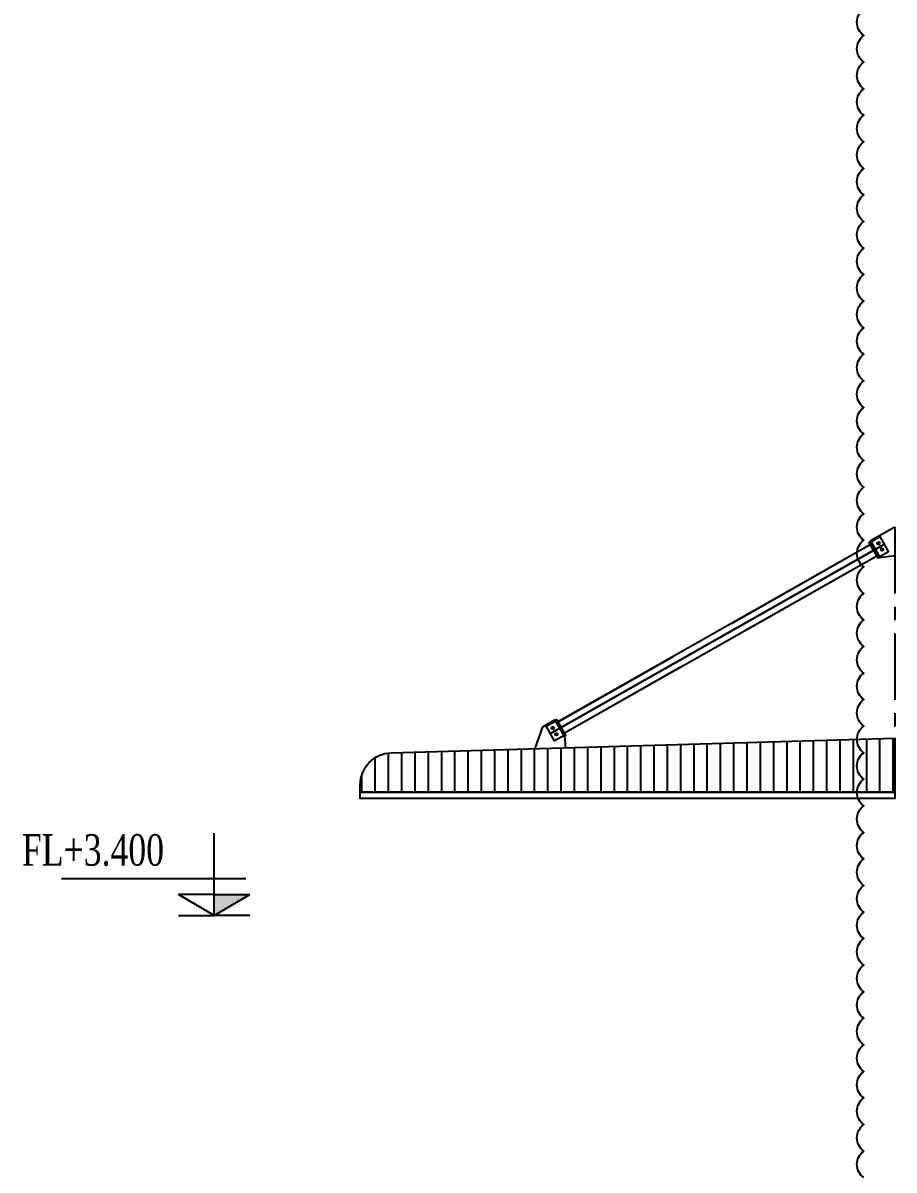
# Model space of a CAD drawing. Header units: inches. Extents: x 315041 to 662841, y -45540 to -35018.
# Drawn here: x 332088 to 332170, y -35931.4 to -35823.4 of the extents above; entities that cross this region are included whole.
import ezdxf

# ---------------------------------------------------------------- set-up
doc = ezdxf.new("R2010")
doc.units = ezdxf.units.IN
doc.header["$MEASUREMENT"] = 0
doc.linetypes.add('CENTER', pattern=[2, 1.25, -0.25, 0.25, -0.25])
doc.linetypes.add('HIDDEN', pattern=[0.375, 0.25, -0.125])
for name, color, linetype in [('2', 2, 'Continuous'), ('250', 250, 'Continuous'), ('251', 251, 'Continuous'), ('3', 3, 'Continuous'), ('4', 4, 'Continuous'), ('5', 5, 'Continuous'), ('6', 6, 'Continuous'), ('8', 8, 'Continuous')]:
    doc.layers.add(name, color=color, linetype=linetype)
doc.styles.add('vntimeh.shx', font='vntimeh.shx', dxfattribs={"width": 0.8, "bigfont": 'bigfont.shx'})

# ---------------------------------------------------------------- blocks, each defined once
blk = doc.blocks.new('cos')
at = {"color": 8}
for p, q in [((0, 0), (0, 7.82)), ((-3, 3.49), (14.52, 3.49)), ((0, 1.99), (-3.39, 1.99)), ((0, 0), (-3.39, 1.99)), ((0, 1.99), (3.39, 1.99)), ((0, 0), (3.39, 1.99))]:
    blk.add_line(p, q, dxfattribs=at)
at = {"color": 4}
for p in [(-3.39, 0), (3.39, 0)]:
    blk.add_line(p, (0, 0), dxfattribs=at)
at = {"color": 8}
blk.add_solid([(0, 0), (-3.39, 1.99), (0, 1.99)], dxfattribs=at)
at = {"layer": '3', "color": 3, "style": 'vntimeh.shx', "width": 0.75}
blk.add_attdef('DSD', (1.32, 4.73), '', height=3, dxfattribs=at)
blk = doc.blocks.new('A$C764E781C')
at = {"layer": '3'}
h = blk.add_hatch(dxfattribs=at)
h.set_pattern_fill('ANSI31', color=256, scale=10, angle=45, style=0)
h.set_pattern_definition([(90, (-323525.1081, 37698.363), (-1.25, 2e-16), [])])
h.paths.add_polyline_path([(50.3, 5.69), (2.91, 4.3, 0.405586), (0, 1.3), (0, 0.58), (50.3, 0.58)])
at = {"layer": '6'}
h = blk.add_hatch(dxfattribs=at)
h.set_pattern_fill('ANSI31', color=154, scale=0.35, angle=-29.5718, style=0)
h.set_pattern_definition([(74.57183466, (-16862.245783, -6507.972576), (-0.04217345765, 0.01163881308), [])])
h.paths.add_polyline_path([(47.88, 24.11), (47.95, 24.15), (48.79, 22.67), (48.72, 22.63)])
h = blk.add_hatch(dxfattribs=at)
h.set_pattern_fill('ANSI31', color=154, scale=0.35, angle=-29.5718, style=0)
h.set_pattern_definition([(74.57183466, (-16865.507075, -6509.823127), (-0.04217345765, 0.01163881308), [])])
h.paths.add_polyline_path([(18.5, 7.44), (18.43, 7.4), (19.27, 5.92), (19.34, 5.96)])
at = {"layer": '2'}
for centre in [(48.76, 24.03), (48.76, 24.03), (49.11, 23.43), (49.11, 23.43), (18.11, 6.64), (18.11, 6.64), (18.46, 6.03), (18.46, 6.03)]:
    blk.add_circle(centre, 0.11, dxfattribs=at)
at = {"layer": '250', "linetype": 'CENTER', "ltscale": 50}
blk.add_line((17.89, 6.12), (49.33, 23.95), dxfattribs=at)
at = {"layer": '251', "linetype": 'HIDDEN', "ltscale": 50}
for p, q in [((18.62, 7.22), (48, 23.89)), ((19.21, 6.18), (48.6, 22.85))]:
    blk.add_line(p, q, dxfattribs=at)
at = {"layer": '3'}
blk.add_lwpolyline([(2.91, 4.3), (50.3, 5.69), (50.3, 0.58), (0, 0.58), (0, 1.3, -0.405586)], format="xyb", close=True, dxfattribs=at)
at = {"layer": '4'}
for points in [[(18.6, 7.25), (47.99, 23.92)], [(48.61, 22.82), (19.23, 6.15), (18.6, 7.25)]]:
    blk.add_lwpolyline(points, dxfattribs=at)
at = {"layer": '5'}
for p, q in [((48.92, 24.12), (48.61, 23.95)), ((48.67, 24.19), (48.85, 23.88)), ((48.95, 23.34), (49.26, 23.51)), ((49.2, 23.27), (49.02, 23.58)), ((17.96, 6.55), (18.26, 6.73)), ((18.02, 6.8), (18.2, 6.49)), ((18.61, 6.12), (18.3, 5.95)), ((18.54, 5.88), (18.37, 6.19))]:
    blk.add_line(p, q, dxfattribs=at)
at = {"layer": '6'}
for points in [[(50.3, 25.53), (48.01, 24.24), (48.9, 22.68), (50.3, 22.86)], [(16.44, 4.69), (17.17, 6.74), (18.32, 7.39), (19.21, 5.83), (19.3, 4.78)]]:
    blk.add_lwpolyline(points, dxfattribs=at)
at = {"layer": '6', "color": 154}
for points in [[(47.88, 24.11), (47.95, 24.15), (48.79, 22.67), (48.72, 22.63)], [(48.93, 24.65), (47.98, 24.11), (48.76, 22.71), (49.72, 23.26)], [(17.5, 6.81), (18.45, 7.35), (19.24, 5.96), (18.29, 5.42)], [(18.5, 7.44), (18.43, 7.4), (19.27, 5.92), (19.34, 5.96)]]:
    blk.add_lwpolyline(points, close=True, dxfattribs=at)
at = {"layer": '6'}
blk.add_lwpolyline([(0, 0.58), (50.3, 0.58), (50.3, 0), (0, 0)], close=True, dxfattribs=at)
at = {"layer": '8', "linetype": 'CENTER', "ltscale": 5}
blk.add_line((50.3, 25.53), (50.3, 0), dxfattribs=at)
at = {"layer": '8'}
blk.add_line((49.33, 23.95), (17.89, 6.12), dxfattribs=at)

msp = doc.modelspace()

# ---------------------------------------------------------------- linework, layer by layer
at = {"color": 1}
msp.add_lwpolyline([(332167.1203, -35932.1218, -0.52056705), (332167.1203, -35929.6218, -0.52056705), (332167.1203, -35927.1218, -0.52056705), (332167.1203, -35924.6218, -0.52056705), (332167.1203, -35922.1218, -0.52056705), (332167.1203, -35919.6218, -0.52056705), (332167.1203, -35917.1218, -0.52056705), (332167.1203, -35914.6218, -0.52056705), (332167.1203, -35912.1218, -0.52056705), (332167.1203, -35909.6218, -0.52056705), (332167.1203, -35907.1218, -0.52056705), (332167.1203, -35904.6218, -0.52056705), (332167.1203, -35902.1218, -0.52056705), (332167.1203, -35899.6218, -0.52056705), (332167.1203, -35897.1218, -0.52056705), (332167.1203, -35894.6218, -0.52056705), (332167.1203, -35892.1218, -0.52056705), (332167.1203, -35889.6218, -0.52056705), (332167.1203, -35887.1218, -0.52056705), (332167.1203, -35884.6218, -0.52056705), (332167.1203, -35882.1218, -0.52056705), (332167.1203, -35879.6218, -0.52056705), (332167.1203, -35877.1218, -0.52056705), (332167.1203, -35874.6218, -0.52056705), (332167.1203, -35872.1218, -0.52056705), (332167.1203, -35869.6218, -0.52056705), (332167.1203, -35867.1218, -0.52056705), (332167.1203, -35864.6218, -0.52056705), (332167.1203, -35862.1218, -0.52056705), (332167.1203, -35859.6218, -0.52056705), (332167.1203, -35857.1218, -0.52056705), (332167.1203, -35854.6218, -0.52056705), (332167.1203, -35852.1218, -0.52056705), (332167.1203, -35849.6218, -0.52056705), (332167.1203, -35847.1218, -0.52056705), (332167.1203, -35844.6218, -0.52056705), (332167.1203, -35842.1218, -0.52056705), (332167.1203, -35839.6218, -0.52056705), (332167.1203, -35837.1218, -0.52056705), (332167.1203, -35834.6218, -0.52056705), (332167.1203, -35832.1218, -0.52056705), (332167.1203, -35829.6218, -0.52056705), (332167.1203, -35827.1218, -0.52056705), (332167.1203, -35824.6218, -0.52056705), (332167.1203, -35822.1218, -0.52056705)], format="xyb", dxfattribs=at)

# ---------------------------------------------------------------- block references
at = {"color": 8}
msp.add_blockref('A$C764E781C', (332119.7367, -35896.4307), dxfattribs=at)
at = {"layer": '250'}
ref = msp.add_blockref('cos', (332105.9857, -35907.4307), dxfattribs=dict(at, xscale=-0.98876953125, yscale=0.98876953125, zscale=0.98876953125))
ref.add_attrib('DSD', 'FL+3.400', (332087.8905, -35902.7551), dxfattribs={"layer": '3', "color": 3, "height": 2.96631, "style": 'vntimeh.shx', "width": 0.75})

doc.saveas('drawing.dxf')
